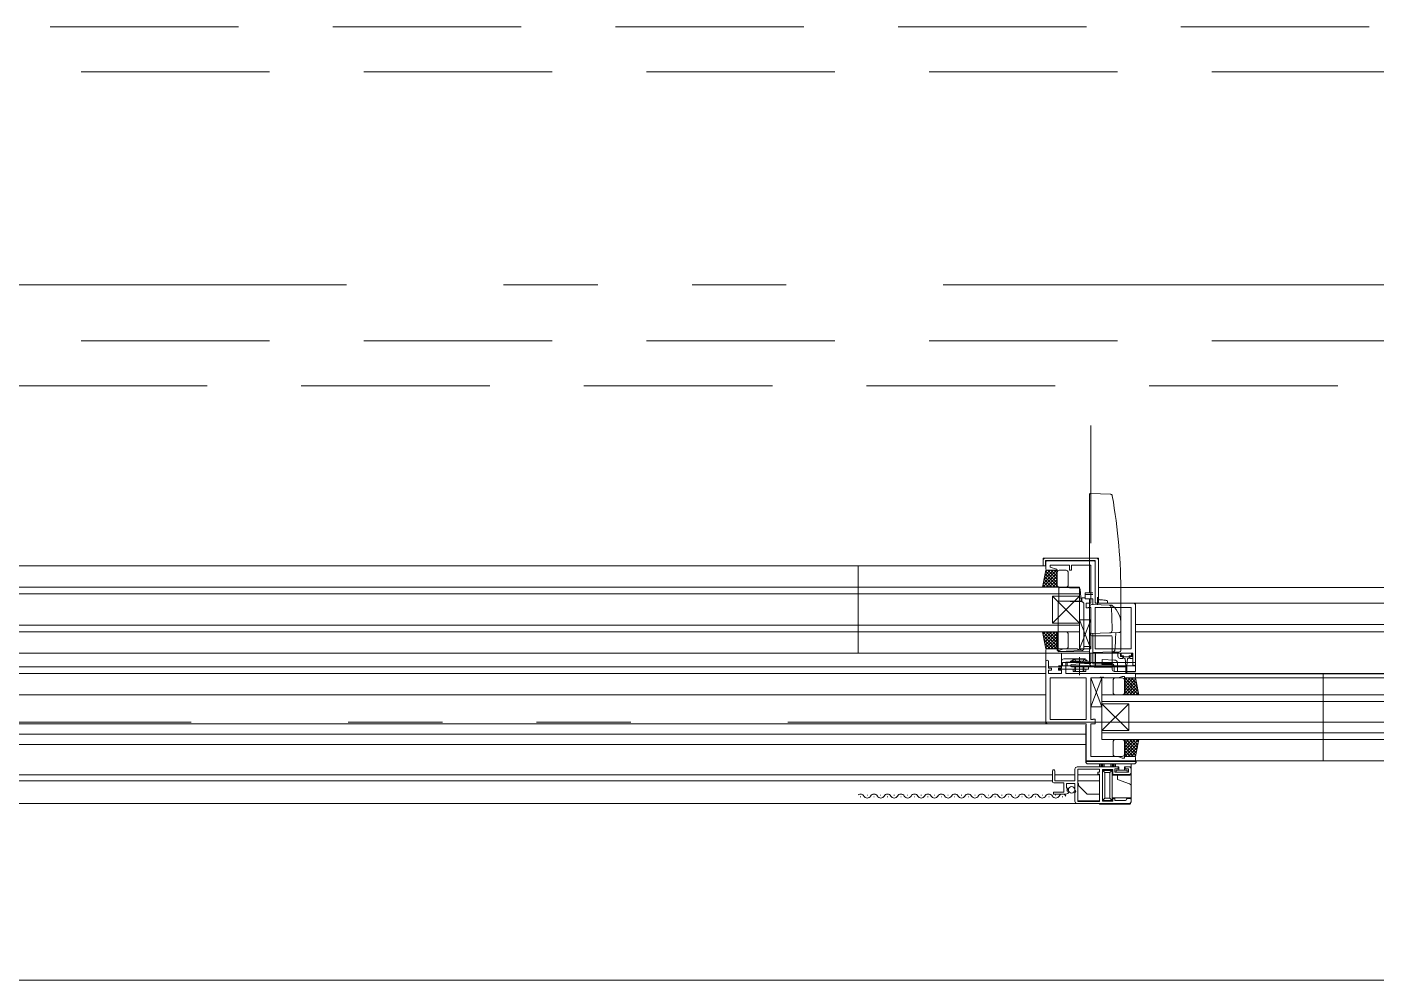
# Model space of a CAD drawing. Units: millimetres at full size. Extents: x -22551 to 92397, y -19340 to 14894.
# Drawn here: x 15232 to 15834, y -6091 to -5666 of the extents above; entities that cross this region are included whole.
import ezdxf

# ---------------------------------------------------------------- set-up
doc = ezdxf.new("R2010")
doc.units = ezdxf.units.MM
doc.header["$LTSCALE"] = 70
doc.linetypes.add('DASHED1', pattern=[1.8, 1.2, -0.6])
doc.linetypes.add('DOUBLE_CHAIN1', pattern=[8.8, 5, -1, 0.6, -0.6, 0.6, -1])
doc.layers.add('2-0_通芯', color=7, linetype='Continuous', lineweight=15)

# ---------------------------------------------------------------- blocks, each defined once
blk = doc.blocks.new('グループ部品-125')
at = {"layer": '2-0_通芯', "linetype": 'DASHED1'}
for p, q in [((14864.72, -5665.7), (16217.48, -5665.7)), ((16726.61, -5685.7), (14686.61, -5685.7)), ((16726.61, -5805.7), (14686.61, -5805.7)), ((16194.72, -5825.7), (14839.68, -5825.7))]:
    blk.add_line(p, q, dxfattribs=at)
at = {"layer": '2-0_通芯', "linetype": 'DOUBLE_CHAIN1'}
for p, q in [((-22551.09, -5780.7), (23861.61, -5780.7)), ((-21388.39, -5975.7), (23861.61, -5975.7))]:
    blk.add_line(p, q, dxfattribs=at)
at = {"layer": '2-0_通芯'}
for p, q in [((15706.61, -5895.85), (15706.61, -5843.48)), ((15706.11, -5874.21), (15706.11, -5918.08)), ((15715.3, -5874.01), (15706.63, -5873.71)), ((15685.41, -5902.6), (15710.11, -5902.6)), ((15685.41, -5902.6), (15685.41, -5906)), ((15686.61, -5904.3), (15686.61, -5907.5)), ((15708.11, -5903.8), (15687.11, -5903.8)), ((15710.11, -5902.6), (15710.11, -5922.6)), ((15686.61, -5906), (14851.61, -5906)), ((15603.01, -5906), (15603.01, -5945)), ((15686.61, -5908), (15685.11, -5915.5)), ((15691.61, -5909.19), (15685.3, -5915.5)), ((15691.38, -5908), (15685.42, -5913.97)), ((15689.97, -5908), (15685.77, -5912.2)), ((15690.75, -5915.5), (15686.05, -5910.8)), ((15688.55, -5908), (15686.12, -5910.43)), ((15691.61, -5914.94), (15686.29, -5909.62)), ((15687.14, -5908), (15686.48, -5908.66)), ((15691.61, -5913.53), (15686.52, -5908.44)), ((15691.61, -5908), (15686.61, -5908)), ((15691.61, -5910.6), (15686.71, -5915.5)), ((15691.61, -5912.12), (15687.5, -5908)), ((15691.61, -5910.7), (15688.91, -5908)), ((15691.61, -5909.29), (15690.32, -5908)), ((15691.61, -5915.5), (15691.61, -5908)), ((15691.61, -5909), (15691.61, -5914.5)), ((15695.61, -5908), (15692.61, -5908)), ((15696.61, -5914.5), (15696.61, -5909)), ((15701.61, -5915.5), (14836.61, -5915.5)), ((15686.51, -5915.5), (15685.34, -5914.33)), ((15687.92, -5915.5), (15685.58, -5913.16)), ((15689.34, -5915.5), (15685.82, -5911.98)), ((15691.61, -5912.02), (15688.13, -5915.5)), ((15691.61, -5913.43), (15689.54, -5915.5)), ((15691.61, -5914.84), (15690.95, -5915.5)), ((15692.61, -5915.5), (15695.61, -5915.5)), ((15701.47, -5916.01), (15692.72, -5915.7)), ((15701.61, -5943.07), (15701.61, -5915.5)), ((15701.95, -5916.46), (15702.41, -5921.69)), ((15710.11, -5915.7), (16661.61, -5915.7)), ((15701.61, -5918.5), (14836.61, -5918.5)), ((15689.61, -5919.5), (15701.61, -5919.5)), ((15689.61, -5919.5), (15701.61, -5931.5)), ((15689.61, -5931.5), (15701.61, -5919.5)), ((15689.61, -5919.5), (15689.61, -5931.5)), ((15704.21, -5920.3), (15702.65, -5920.27)), ((15703.61, -5923.04), (15703.61, -5942.81)), ((15707.61, -5918.08), (15704.21, -5918.08)), ((15704.21, -5920.68), (15704.21, -5918.08)), ((15707.61, -5918.74), (15704.21, -5918.74)), ((15704.21, -5920.68), (15707.61, -5920.68)), ((15706.11, -5949.19), (15706.11, -5920.82)), ((15706.85, -5923.22), (15715.7, -5923.52)), ((15707.61, -5920.68), (15707.61, -5923.24)), ((15709.61, -5920.02), (15709.61, -5923.31)), ((15714.11, -5921.75), (15714.11, -5922.6)), ((15720.11, -5919.09), (15720.11, -5943.43)), ((15726.61, -5922.6), (15726.61, -5953.19)), ((15706.11, -5925.19), (15706.34, -5923.64)), ((15701.61, -5932.5), (14836.61, -5932.5)), ((15701.61, -5931.5), (15689.61, -5931.5)), ((15706.61, -5930.07), (15701.61, -5930.07)), ((15706.61, -5930.07), (15701.61, -5943.07)), ((15706.61, -5943.07), (15701.61, -5930.07)), ((15716.11, -5932.19), (15716.11, -5934.89)), ((15720.11, -5934.74), (15720.11, -5932.19)), ((16566.61, -5932.1), (15726.61, -5932.1)), ((15701.61, -5935.5), (14836.61, -5935.5)), ((15686.61, -5943), (15685.11, -5935.5)), ((15691.61, -5941.81), (15685.3, -5935.5)), ((15686.51, -5935.5), (15685.34, -5936.67)), ((15691.38, -5943), (15685.42, -5937.04)), ((15687.92, -5935.5), (15685.58, -5937.85)), ((15689.97, -5943), (15685.77, -5938.8)), ((15689.34, -5935.5), (15685.82, -5939.02)), ((15690.75, -5935.5), (15686.05, -5940.2)), ((15688.55, -5943), (15686.12, -5940.57)), ((15691.61, -5936.06), (15686.29, -5941.38)), ((15691.61, -5937.47), (15686.52, -5942.56)), ((15691.61, -5940.4), (15686.71, -5935.5)), ((15691.61, -5938.89), (15687.5, -5943)), ((15691.61, -5938.99), (15688.13, -5935.5)), ((15691.61, -5940.3), (15688.91, -5943)), ((15691.61, -5937.57), (15689.54, -5935.5)), ((15691.61, -5936.16), (15690.95, -5935.5)), ((15691.61, -5935.5), (15691.61, -5943.7)), ((15691.61, -5942), (15691.61, -5936.5)), ((15692.61, -5935.5), (15695.61, -5935.5)), ((15696.61, -5936.5), (15696.61, -5942)), ((15719.15, -5935.73), (15706.63, -5936.17)), ((15707.11, -5937.19), (15715.98, -5937.19)), ((15707.61, -5936.14), (15707.61, -5949.69)), ((15716.11, -5937.69), (15716.11, -5951.69)), ((16566.61, -5935.5), (15726.61, -5935.5)), ((14823.11, -5945), (15269.11, -5945)), ((15269.11, -5944.97), (15725.41, -5945.01)), ((15686.91, -5945), (15269.11, -5945)), ((15687.14, -5943), (15686.48, -5942.34)), ((15691.61, -5943), (15686.61, -5943)), ((15686.61, -5943.5), (15686.61, -5976.4)), ((15686.61, -5945), (15708.68, -5945.01)), ((15691.61, -5941.71), (15690.32, -5943)), ((15692.11, -5944.19), (15702.65, -5943.82)), ((15692.11, -5944.29), (15706.11, -5944.05)), ((15695.61, -5943), (15692.61, -5943)), ((15701.61, -5946.67), (15701.61, -5954.69)), ((15706.11, -5941.92), (15703.61, -5941.95)), ((15707.61, -5944.64), (15716.44, -5944.33)), ((15708.68, -5951), (15708.68, -5945)), ((15719.15, -5944.43), (15716.13, -5944.54)), ((15721.26, -5946.9), (15721.26, -5946.1)), ((15721.26, -5946.6), (15723.76, -5946.6)), ((15722.01, -5947.3), (15721.66, -5947.3)), ((15722.26, -5950.8), (15722.01, -5947.3)), ((15723.36, -5947.3), (15723.01, -5947.3)), ((15723.76, -5946.1), (15723.76, -5946.9)), ((15725.41, -5945.01), (15725.41, -5950.5)), ((15686.61, -5951), (14791.61, -5951)), ((15693.61, -5951), (15687.81, -5951)), ((15726.61, -5950.59), (15692.19, -5950.59)), ((15692.19, -5952.09), (15705.61, -5952.09)), ((15694.11, -5949.09), (15726.61, -5949.09)), ((15694.11, -5950.59), (15694.11, -5949.09)), ((15704.11, -5947.5), (15694.61, -5947.5)), ((15696.11, -5949.09), (15696.11, -5950.59)), ((15697.61, -5949.09), (15697.67, -5948.45)), ((15705.55, -5948.45), (15697.67, -5948.45)), ((15698.11, -5951), (15707.61, -5951)), ((15698.61, -5947.59), (15698.61, -5949.09)), ((15701.61, -5947.59), (15698.61, -5947.59)), ((15698.81, -5952.09), (15698.81, -5953.09)), ((15704.41, -5953.09), (15698.81, -5953.09)), ((15699.61, -5947.8), (15700.25, -5949.09)), ((15699.61, -5950.59), (15699.61, -5953.09)), ((15699.91, -5950.59), (15699.91, -5953.09)), ((15703.61, -5947.8), (15702.97, -5949.09)), ((15703.31, -5950.59), (15703.31, -5953.09)), ((15703.61, -5950.59), (15703.61, -5953.09)), ((15704.41, -5952.09), (15704.41, -5953.09)), ((15705.61, -5949.09), (15705.55, -5948.45)), ((15705.61, -5952.09), (15705.61, -5950.59)), ((15707.61, -5949.69), (15716.11, -5949.69)), ((15716.11, -5951.19), (15708.11, -5951.19)), ((15708.68, -5950.9), (15722.76, -5950.9)), ((15708.68, -5951), (15722.26, -5951)), ((15711.71, -5947.75), (15711.61, -5949.99)), ((15711.61, -5949.99), (15716.11, -5950.19)), ((15711.64, -5949.25), (15715.68, -5949.43)), ((15711.71, -5947.75), (15717.18, -5948)), ((15717.11, -5950.93), (15717.11, -5953.1)), ((15717.61, -5953.19), (15726.61, -5953.19)), ((15718.61, -5953.19), (15718.61, -5949.49)), ((15722.26, -5950.8), (15722.26, -5953.75)), ((15725.41, -5950.5), (15726.61, -5950.5)), ((15686.61, -5954), (14822.64, -5954)), ((16621.61, -5954), (15695.54, -5954)), ((15711.61, -5955.93), (15706.61, -5968.93)), ((15711.61, -5968.93), (15706.61, -5955.93)), ((15711.61, -5983.5), (15711.61, -5955.93)), ((15716.61, -5962.5), (15716.61, -5957)), ((15717.61, -5956), (15720.61, -5956)), ((15721.61, -5963.5), (15721.61, -5955.3)), ((16566.61, -5956), (15721.61, -5956)), ((15721.61, -5960.12), (15725.73, -5956)), ((15721.61, -5958.7), (15724.31, -5956)), ((15721.61, -5957.29), (15722.9, -5956)), ((15721.61, -5961.53), (15726.7, -5956.44)), ((15721.61, -5957), (15721.61, -5962.5)), ((15721.61, -5957.19), (15727.92, -5963.5)), ((15721.61, -5962.94), (15726.93, -5957.62)), ((15721.61, -5958.6), (15726.51, -5963.5)), ((15721.84, -5956), (15727.8, -5961.97)), ((15722.47, -5963.5), (15727.17, -5958.8)), ((15722.76, -5953.9), (15726.61, -5953.9)), ((15723.25, -5956), (15727.45, -5960.2)), ((15724.67, -5956), (15727.1, -5958.43)), ((15726.08, -5956), (15726.74, -5956.66)), ((15726.61, -5955.5), (15726.61, -5953.9)), ((15726.61, -5954.1), (16561.61, -5954.1)), ((15726.61, -5956), (15728.11, -5963.5)), ((15810.21, -5954.1), (15810.21, -5993)), ((15686.61, -5963.5), (14822.64, -5963.5)), ((15711.61, -5963.5), (16576.61, -5963.5)), ((15720.61, -5963.5), (15717.61, -5963.5)), ((15721.61, -5960.02), (15725.1, -5963.5)), ((15721.61, -5961.43), (15723.68, -5963.5)), ((15721.61, -5962.84), (15722.27, -5963.5)), ((15723.88, -5963.5), (15727.41, -5959.98)), ((15725.3, -5963.5), (15727.64, -5961.16)), ((15726.71, -5963.5), (15727.88, -5962.33)), ((15706.61, -5968.93), (15711.61, -5968.93)), ((15711.61, -5966.5), (16576.61, -5966.5)), ((15723.61, -5967.5), (15711.61, -5967.5)), ((15723.61, -5967.5), (15711.61, -5979.5)), ((15723.61, -5979.5), (15711.61, -5967.5)), ((15723.61, -5967.5), (15723.61, -5979.5)), ((15704.41, -5993.3), (15704.41, -5976.99)), ((15704.61, -5976.99), (15704.41, -5976.99)), ((15269.11, -5981), (14813.61, -5981)), ((15704.41, -5981), (15269.11, -5981)), ((15711.61, -5979.5), (15723.61, -5979.5)), ((15711.61, -5980.5), (16576.61, -5980.5)), ((14782.11, -5985.7), (15704.41, -5985.7)), ((15711.61, -5983.5), (16576.61, -5983.5)), ((15716.61, -5984.5), (15716.61, -5990)), ((15720.61, -5983.5), (15717.61, -5983.5)), ((15721.61, -5989.81), (15727.92, -5983.5)), ((15721.61, -5988.4), (15726.51, -5983.5)), ((15721.61, -5983.5), (15721.61, -5991.7)), ((15721.61, -5986.99), (15725.1, -5983.5)), ((15721.61, -5985.57), (15723.68, -5983.5)), ((15721.61, -5984.16), (15722.27, -5983.5)), ((15721.61, -5984.06), (15726.93, -5989.38)), ((15721.61, -5990), (15721.61, -5984.5)), ((15721.61, -5985.47), (15726.7, -5990.56)), ((15721.61, -5986.89), (15725.73, -5991)), ((15721.61, -5988.3), (15724.31, -5991)), ((15721.84, -5991), (15727.8, -5985.04)), ((15722.47, -5983.5), (15727.17, -5988.2)), ((15723.25, -5991), (15727.45, -5986.8)), ((15723.88, -5983.5), (15727.41, -5987.02)), ((15724.67, -5991), (15727.1, -5988.57)), ((15725.3, -5983.5), (15727.64, -5985.85)), ((15726.61, -5991), (15728.11, -5983.5)), ((15726.71, -5983.5), (15727.88, -5984.67)), ((15704.41, -5993.3), (15726.91, -5993.3)), ((15705.11, -5993), (16583.11, -5993)), ((15725.91, -5994.3), (15705.41, -5994.3)), ((15710.61, -5994.35), (15710.61, -5995.7)), ((15711.11, -5995.7), (15711.11, -5994.36)), ((15711.11, -5995.2), (15711.61, -5995.2)), ((15711.61, -5994.36), (15711.61, -5995.7)), ((15712.07, -5995.7), (15712.07, -5994.37)), ((15712.57, -5994.37), (15712.57, -5995.7)), ((15715.65, -5995.7), (15715.65, -5994.4)), ((15716.15, -5994.4), (15716.15, -5995.7)), ((15716.61, -5995.7), (15716.61, -5994.41)), ((15716.61, -5995.2), (15717.11, -5995.2)), ((15717.11, -5994.41), (15717.11, -5995.7)), ((15717.61, -5991), (15720.61, -5991)), ((15717.61, -5994.42), (15717.61, -5995.7)), ((15721.61, -5989.71), (15722.9, -5991)), ((15721.61, -5991), (15726.61, -5991)), ((15724.61, -6011.3), (15724.61, -5994.38)), ((15726.08, -5991), (15726.74, -5990.34)), ((15726.61, -5993), (15726.61, -5991.5)), ((15726.91, -5993), (15726.91, -5993.3)), ((15689.61, -5999.2), (14834.61, -5999.2)), ((15689.61, -5997.4), (15689.61, -6002.3)), ((15690.61, -5999.2), (15699.61, -5999.2)), ((15719.21, -5995.7), (15700.61, -5995.7)), ((15700.91, -5999.2), (15710.61, -5999.2)), ((15710.61, -6010.81), (15710.61, -5999.17)), ((15711.91, -6010.82), (15711.91, -5996.88)), ((15711.91, -5997.2), (15716.21, -5997.2)), ((15711.91, -5997.2), (15712.91, -5998.2)), ((15712.91, -5998.2), (15712.91, -6009.6)), ((15715.21, -5998.2), (15712.91, -5998.2)), ((15715.21, -5998.2), (15716.21, -5997.2)), ((15715.21, -6009.6), (15715.21, -5998.2)), ((15716.21, -5996.82), (15716.21, -6010.88)), ((15723.61, -5999.4), (15716.21, -5999.4)), ((15723.41, -5998), (15717.41, -5998)), ((15718.61, -6001.22), (15718.61, -5999.4)), ((15723.95, -6003.16), (15718.61, -6001.22)), ((15719.21, -5995.7), (15719.21, -5997.15)), ((15721.61, -5997.15), (15721.61, -5995.7)), ((15721.61, -5995.7), (15724.61, -5995.7)), ((15722.91, -5997.15), (15722.91, -5998)), ((15724.61, -5998.1), (15724.61, -5996.7)), ((15689.61, -6001.9), (14834.61, -6001.9)), ((15700.91, -6001.9), (15710.61, -6001.9)), ((15701.21, -6003), (15700.91, -6003)), ((15701.21, -6003), (15701.21, -6004)), ((15701.21, -6004), (15705.01, -6007.8)), ((15723.61, -6012), (14800.61, -6012)), ((15604.12, -6009.06), (15603.92, -6009.06)), ((15607.12, -6008.3), (15606.92, -6008.3)), ((15610.12, -6009.06), (15609.92, -6009.06)), ((15613.12, -6008.3), (15612.92, -6008.3)), ((15616.12, -6009.06), (15615.92, -6009.06)), ((15619.12, -6008.3), (15618.92, -6008.3)), ((15622.12, -6009.06), (15621.92, -6009.06)), ((15625.12, -6008.3), (15624.92, -6008.3)), ((15628.12, -6009.06), (15627.92, -6009.06)), ((15631.12, -6008.3), (15630.92, -6008.3)), ((15634.12, -6009.06), (15633.92, -6009.06)), ((15637.12, -6008.3), (15636.92, -6008.3)), ((15640.12, -6009.06), (15639.92, -6009.06)), ((15643.12, -6008.3), (15642.92, -6008.3)), ((15646.12, -6009.06), (15645.92, -6009.06)), ((15649.12, -6008.3), (15648.92, -6008.3)), ((15652.12, -6009.06), (15651.92, -6009.06)), ((15655.12, -6008.3), (15654.92, -6008.3)), ((15658.12, -6009.06), (15657.92, -6009.06)), ((15661.12, -6008.3), (15660.92, -6008.3)), ((15664.12, -6009.06), (15663.92, -6009.06)), ((15667.12, -6008.3), (15666.92, -6008.3)), ((15670.12, -6009.06), (15669.92, -6009.06)), ((15673.12, -6008.3), (15672.92, -6008.3)), ((15676.12, -6009.06), (15675.92, -6009.06)), ((15679.12, -6008.3), (15678.92, -6008.3)), ((15682.12, -6009.06), (15681.92, -6009.06)), ((15685.12, -6008.3), (15684.92, -6008.3)), ((15688.12, -6009.06), (15687.92, -6009.06)), ((15690.01, -6007.8), (15695.52, -6007.8)), ((15691.12, -6008.3), (15690.92, -6008.3)), ((15694.12, -6009.06), (15693.92, -6009.06)), ((15700.91, -6010.8), (15710.61, -6010.8)), ((15705.01, -6007.8), (15710.61, -6007.8)), ((15710.61, -6012), (15710.61, -6012.3)), ((15710.61, -6012.3), (15723.61, -6012.3)), ((15712.91, -6009.6), (15715.21, -6009.6)), ((15715.21, -6009.6), (15716.21, -6010.6)), ((15716.21, -6009.5), (15724.61, -6009.5)), ((15724.61, -6011), (15724.61, -6010.3)), ((16475.11, -6090.7), (14778.61, -6090.7))]:
    blk.add_line(p, q, dxfattribs=at)
for points in [[(15708.61, -5903.6), (15686.41, -5903.6), (15686.41, -5906)], [(16566.61, -5922.6), (15708.61, -5922.6), (15708.61, -5903.6)], [(15691.39, -5907.41), (15688.54, -5906.65), (15688.54, -5905.73), (15697.11, -5905.73), (15697.11, -5908), (15698.11, -5908), (15698.11, -5905.73), (15706.61, -5905.73), (15706.61, -5922.6), (15704.61, -5922.6), (15704.61, -5924.7), (15705.41, -5924.7)], [(15702.41, -5921.69), (15692.41, -5921.69), (15692.41, -5916)], [(15692.11, -5944.29), (15692.11, -5921.69), (15702.65, -5922.06), (15702.65, -5920.27)], [(15705.74, -5924.53), (15706.61, -5924.53), (15706.61, -5943.07), (15701.57, -5943.07)], [(15686.61, -5945), (15706.68, -5945), (15706.68, -5949.5)], [(15693.61, -5945), (15693.61, -5951.7), (15692.21, -5951.7), (15692.21, -5952.5), (15693.61, -5952.5), (15693.61, -5954), (15687.81, -5954), (15687.81, -5952.5), (15689.21, -5952.5), (15689.21, -5951.7), (15687.81, -5951.7), (15687.81, -5948.6)], [(15700.65, -5943.07), (15694.34, -5943.07), (15692.61, -5943.7), (15691.61, -5943.7)], [(15708.61, -5950), (15708.61, -5945), (15718.71, -5945), (15718.71, -5946.3)], [(15719.71, -5947.3), (15721.01, -5947.3), (15721.01, -5946.5), (15719.91, -5946.5), (15719.91, -5945), (15725.11, -5945), (15725.11, -5946.5), (15724.01, -5946.5), (15724.01, -5947.3), (15725.41, -5947.3)], [(15720.21, -5945), (15720.21, -5946.1), (15721.26, -5946.1)], [(15722.76, -5953.9), (15722.76, -5950.8), (15723.01, -5947.3)], [(15723.76, -5946.1), (15724.81, -5946.1), (15724.81, -5945)], [(15695.54, -5954), (15695.54, -5949), (15698.42, -5949), (15704.15, -5948.5)], [(15706.68, -5949.5), (15703.8, -5949.5), (15698.07, -5950)], [(15707.48, -5974.47), (15706.61, -5974.47), (15706.61, -5955.93), (15711.65, -5955.93)], [(15712.57, -5955.93), (15718.88, -5955.93), (15720.61, -5955.3), (15721.61, -5955.3)], [(14791.61, -5976.4), (15704.61, -5976.4), (15704.61, -5992.5)], [(15721.61, -5991.7), (15720.61, -5991.7), (15718.88, -5991.07), (15706.61, -5991.07), (15706.61, -5976.4), (15708.61, -5976.4), (15708.61, -5974.3), (15707.81, -5974.3)], [(15705.41, -5994.3), (15704.7, -5994.01), (15704.41, -5993.3)], [(15726.91, -5993.3), (15726.62, -5994.01), (15725.91, -5994.3)], [(15699.61, -5996.7), (15699.61, -6001.9), (15690.61, -6001.9), (15690.61, -5997.4)], [(15722.11, -6010.6), (15717.41, -6010.6), (15717.41, -6009.8), (15716.41, -6009.8), (15716.41, -6010.9), (15711.81, -6010.9), (15711.81, -5996.8), (15716.41, -5996.8), (15716.41, -5999.1), (15723.61, -5999.1)], [(15717.41, -5998), (15717.41, -5996.5), (15718.91, -5996.5), (15718.91, -5995.7)], [(15717.91, -5998), (15717.91, -5997.15), (15722.91, -5997.15)], [(15721.91, -5995.7), (15721.91, -5996.5), (15723.41, -5996.5), (15723.41, -5998)], [(15690.11, -6002.8), (15694.71, -6002.8), (15694.71, -6007), (15690.01, -6007), (15690.01, -6007.8)], [(15696.81, -6006.62), (15696.56, -6006.41), (15696.24, -6006.49), (15695.97, -6006.02), (15696.53, -6005.46), (15696.43, -6005.2), (15695.81, -6005.2), (15695.81, -6003), (15699.61, -6003), (15699.61, -6006), (15699.91, -6006.3), (15700.06, -6006.63), (15699.61, -6007.17), (15699.61, -6011)], [(15716.21, -6010.6), (15711.91, -6010.6), (15712.91, -6009.6)], [(15724.11, -6009.8), (15722.91, -6009.8), (15722.61, -6010.1)]]:
    blk.add_lwpolyline(points, dxfattribs=at)
for points in [[(15708.61, -5943.07), (15724.68, -5943.07), (15724.68, -5924.53), (15708.61, -5924.53)], [(15688.54, -5974.47), (15704.61, -5974.47), (15704.61, -5955.93), (15688.54, -5955.93)], [(15700.91, -6011.1), (15710.61, -6011.1), (15710.61, -5998.9), (15709.81, -5998.9), (15709.81, -5998), (15710.61, -5998), (15710.61, -5996.6), (15700.91, -5996.6)]]:
    blk.add_lwpolyline(points, close=True, dxfattribs=at)
blk.add_circle((15698.12, -6005.9), 1.45, dxfattribs=at)
for centre, radius, start, end in [((15706.61, -5874.21), 0.5, 88, 180), ((15715.26, -5875.01), 1, 9.79346, 88), ((15455.11, -5919.92), 265, 0.17857, 9.79346), ((15686.41, -5903.6), 1, 90, 179.99999), ((15687.11, -5904.3), 0.5, 90, 180), ((15708.11, -5904.3), 0.5, 0, 90), ((15709.11, -5903.6), 1, 0, 90), ((15687.11, -5907.5), 0.5, 180, 270), ((15691.31, -5907.7), 0.3, 270, 75), ((15692.61, -5909), 1, 90.0001, 180.0001), ((15695.61, -5909), 1, 0.0001, 90.0001), ((15692.61, -5914.5), 1, 180.0001, 270.0001), ((15692.71, -5916), 0.3, 88, 180), ((15695.61, -5914.5), 1, 270.0001, 0.0001), ((15701.46, -5916.51), 0.5, 5, 88.02699), ((15702.61, -5923.04), 1, 0, 90), ((15702.61, -5923.06), 1, 0, 88), ((15705.61, -5920.82), 0.5, 0, 16.57035), ((15706.84, -5923.72), 0.5, 88, 171.46923), ((15709.11, -5922.1), 0.5, 180, 270), ((15710.61, -5920.61), 0.5, 180, 268.6024), ((15710.11, -5941.1), 20, 81.24067, 88.6024), ((15710.11, -5941.1), 20, 79.17457, 81.24067), ((15713.81, -5921.75), 0.3, 0, 79.17457), ((15725.61, -5923.6), 1, 0, 90), ((15705.41, -5924.5), 0.2, 270, 324.90037), ((15705.74, -5924.73), 0.2, 90, 144.90037), ((15714.74, -5924.49), 1, 5.53061, 88), ((15715.65, -5924.52), 1, 49.17186, 88), ((15635.11, -5932.2), 81, 0.00856, 5.53061), ((15709.11, -5932.09), 11, 359.4814, 49.17186), ((15715.11, -5934.89), 1, 272, 0), ((15719.11, -5934.74), 1, 272, 0), ((15692.61, -5936.5), 1, 89.9999, 179.9999), ((15695.61, -5936.5), 1, 359.9999, 89.9999), ((15706.61, -5935.67), 0.5, 180, 272), ((15707.11, -5936.19), 1, 180, 270), ((15715.11, -5937.69), 1, 0, 30), ((15602.81, -5933.69), 115, 355.1492, 358.95761), ((15687.11, -5943.5), 0.5, 90, 180), ((15692.61, -5942), 1, 179.9999, 269.9999), ((15695.61, -5942), 1, 269.9999, 359.9999), ((15700.65, -5943.27), 0.2, 23.57818, 90), ((15701.11, -5943.07), 0.3, 203.57818, 336.42182), ((15701.57, -5943.27), 0.2, 90, 156.42182), ((15701.65, -5943.27), 0.2, 23.57818, 90), ((15702.11, -5943.07), 0.3, 203.57818, 336.42182), ((15702.57, -5943.27), 0.2, 90, 156.42182), ((15702.61, -5942.82), 1, 272, 0), ((15716.4, -5943.33), 1, 272, 355.1492), ((15719.71, -5946.3), 1, 180, 270), ((15719.11, -5943.43), 1, 272, 0), ((15721.66, -5946.9), 0.4, 180, 270), ((15723.36, -5946.9), 0.4, 270, 0), ((15687.21, -5948.6), 0.6, 0, 180), ((15694.61, -5948.5), 1, 90, 180), ((15698.11, -5950.5), 0.5, 95, 270), ((15701.61, -5957.09), 9.5, 65.47227, 114.52773), ((15704.11, -5948), 0.5, 275, 90), ((15708.11, -5949.19), 2, 180, 270), ((15707.61, -5950), 1, 270, 0), ((15715.61, -5950.93), 1.5, 0, 87.4552), ((15717.61, -5951.69), 1.5, 180, 270), ((15717.11, -5949.49), 1.5, 15.61325, 87.4552), ((15717.11, -5949.49), 1.5, 0, 15.61325), ((15726.01, -5949.9), 0.6, 180, 0), ((15710.65, -5955.73), 0.2, 270, 336.42182), ((15711.11, -5955.93), 0.3, 23.57818, 156.42182), ((15711.57, -5955.73), 0.2, 203.57818, 270), ((15711.65, -5955.73), 0.2, 270, 336.42182), ((15712.11, -5955.93), 0.3, 23.57818, 156.42182), ((15712.57, -5955.73), 0.2, 203.57818, 270), ((15717.61, -5957), 1, 89.9999, 179.9999), ((15720.61, -5957), 1, 359.9999, 89.9999), ((15722.51, -5953.75), 0.25, 180, 0), ((15726.11, -5955.5), 0.5, 270, 0), ((15717.61, -5962.5), 1, 179.9999, 269.9999), ((15720.61, -5962.5), 1, 269.9999, 359.9999), ((15687.61, -5975.4), 1, 180, 270), ((15707.48, -5974.27), 0.2, 270, 324.90037), ((15707.81, -5974.5), 0.2, 90, 144.90037), ((15717.61, -5984.5), 1, 90.0001, 180.0001), ((15720.61, -5984.5), 1, 0.0001, 90.0001), ((15705.41, -5993.3), 1, 180, 270), ((15705.11, -5992.5), 0.5, 180, 270), ((15717.61, -5990), 1, 180.0001, 270.0001), ((15720.61, -5990), 1, 270.0001, 0.0001), ((15725.91, -5993.3), 1, 270, 0), ((15726.11, -5991.5), 0.5, 0, 90), ((15690.11, -5997.4), 0.5, 359.99999, 180.00001), ((15700.61, -5996.7), 1, 90.00001, 179.99999), ((15723.61, -5996.7), 1, 0.00001, 89.99999), ((15723.61, -5998.1), 1, 270.00001, 359.99999), ((15723.61, -5998.4), 1, 270, 0), ((15690.11, -6002.3), 0.5, 180.00001, 269.99999), ((15695.52, -6006.5), 1.3, 269.99998, 354.7841), ((15723.61, -6004.1), 1, 0, 70), ((15604.02, -6009.52), 1.72, 29.20254, 125.77501), ((15607.02, -6007.84), 1.72, 209.20254, 330.79746), ((15610.02, -6009.52), 1.72, 29.20254, 150.79746), ((15613.02, -6007.84), 1.72, 209.20254, 330.79746), ((15616.02, -6009.52), 1.72, 29.20254, 150.79746), ((15619.02, -6007.84), 1.72, 209.20254, 330.79746), ((15622.02, -6009.52), 1.72, 29.20254, 150.79746), ((15625.02, -6007.84), 1.72, 209.20254, 330.79746), ((15628.02, -6009.52), 1.72, 29.20254, 150.79746), ((15631.02, -6007.84), 1.72, 209.20254, 330.79746), ((15634.02, -6009.52), 1.72, 29.20254, 150.79746), ((15637.02, -6007.84), 1.72, 209.20254, 330.79746), ((15640.02, -6009.52), 1.72, 29.20254, 150.79746), ((15643.02, -6007.84), 1.72, 209.20254, 330.79746), ((15646.02, -6009.52), 1.72, 29.20254, 150.79746), ((15649.02, -6007.84), 1.72, 209.20254, 330.79746), ((15652.02, -6009.52), 1.72, 29.20254, 150.79746), ((15655.02, -6007.84), 1.72, 209.20254, 330.79746), ((15658.02, -6009.52), 1.72, 29.20254, 150.79746), ((15661.02, -6007.84), 1.72, 209.20254, 330.79746), ((15664.02, -6009.52), 1.72, 29.20254, 150.79746), ((15667.02, -6007.84), 1.72, 209.20254, 330.79746), ((15670.02, -6009.52), 1.72, 29.20254, 150.79746), ((15673.02, -6007.84), 1.72, 209.20254, 330.79746), ((15676.02, -6009.52), 1.72, 29.20254, 150.79746), ((15679.02, -6007.84), 1.72, 209.20254, 330.79746), ((15682.02, -6009.52), 1.72, 29.20254, 150.79746), ((15685.02, -6007.84), 1.72, 209.20254, 330.79746), ((15688.02, -6009.52), 1.72, 29.20254, 150.79746), ((15691.02, -6007.84), 1.72, 209.20254, 330.79746), ((15694.02, -6009.52), 1.72, 29.20254, 150.79746), ((15700.61, -6011), 1, 180.00001, 269.99999), ((15722.11, -6010.1), 0.5, 270.00001, 359.99999), ((15723.61, -6011), 1, 270.00001, 359.99999), ((15723.61, -6011.3), 1, 270, 0), ((15724.11, -6010.3), 0.5, 0.00001, 89.99999)]:
    blk.add_arc(centre, radius, start, end, dxfattribs=at)

msp = doc.modelspace()

# ---------------------------------------------------------------- block references
at = {"layer": '2-0_通芯'}
msp.add_blockref('グループ部品-125', (0, 0), dxfattribs=at)

doc.saveas('drawing.dxf')
